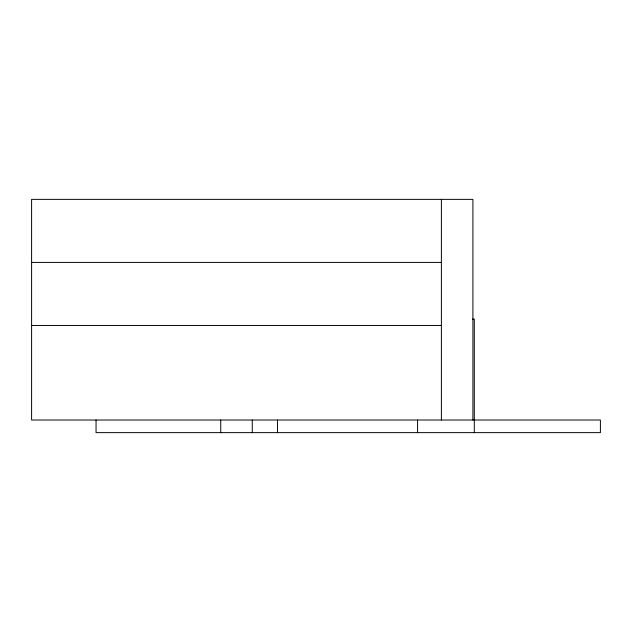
<?xml version="1.0" encoding="UTF-8"?>
<svg xmlns="http://www.w3.org/2000/svg" width="632" height="632" viewBox="0 0 632 632"><rect width="100%" height="100%" fill="white"/><g stroke="black" fill="none" stroke-linecap="round" stroke-linejoin="round"><path stroke-width="0.95" d="M31.6 262.414L441.389 262.414M472.357 319.152L474.308 319.152L474.308 432.636M31.6 325.456L441.389 325.456M472.91 420.019L472.91 199.364L31.6 199.364L31.6 420.019L600.4 420.019L600.4 432.636L96.048 432.636L96.048 420.019M441.389 199.364L441.389 420.019M417.57 420.019L417.57 432.636M277.472 420.019L277.472 432.636M252.255 420.019L252.255 432.636M220.734 420.019L220.734 432.636"/></g></svg>
